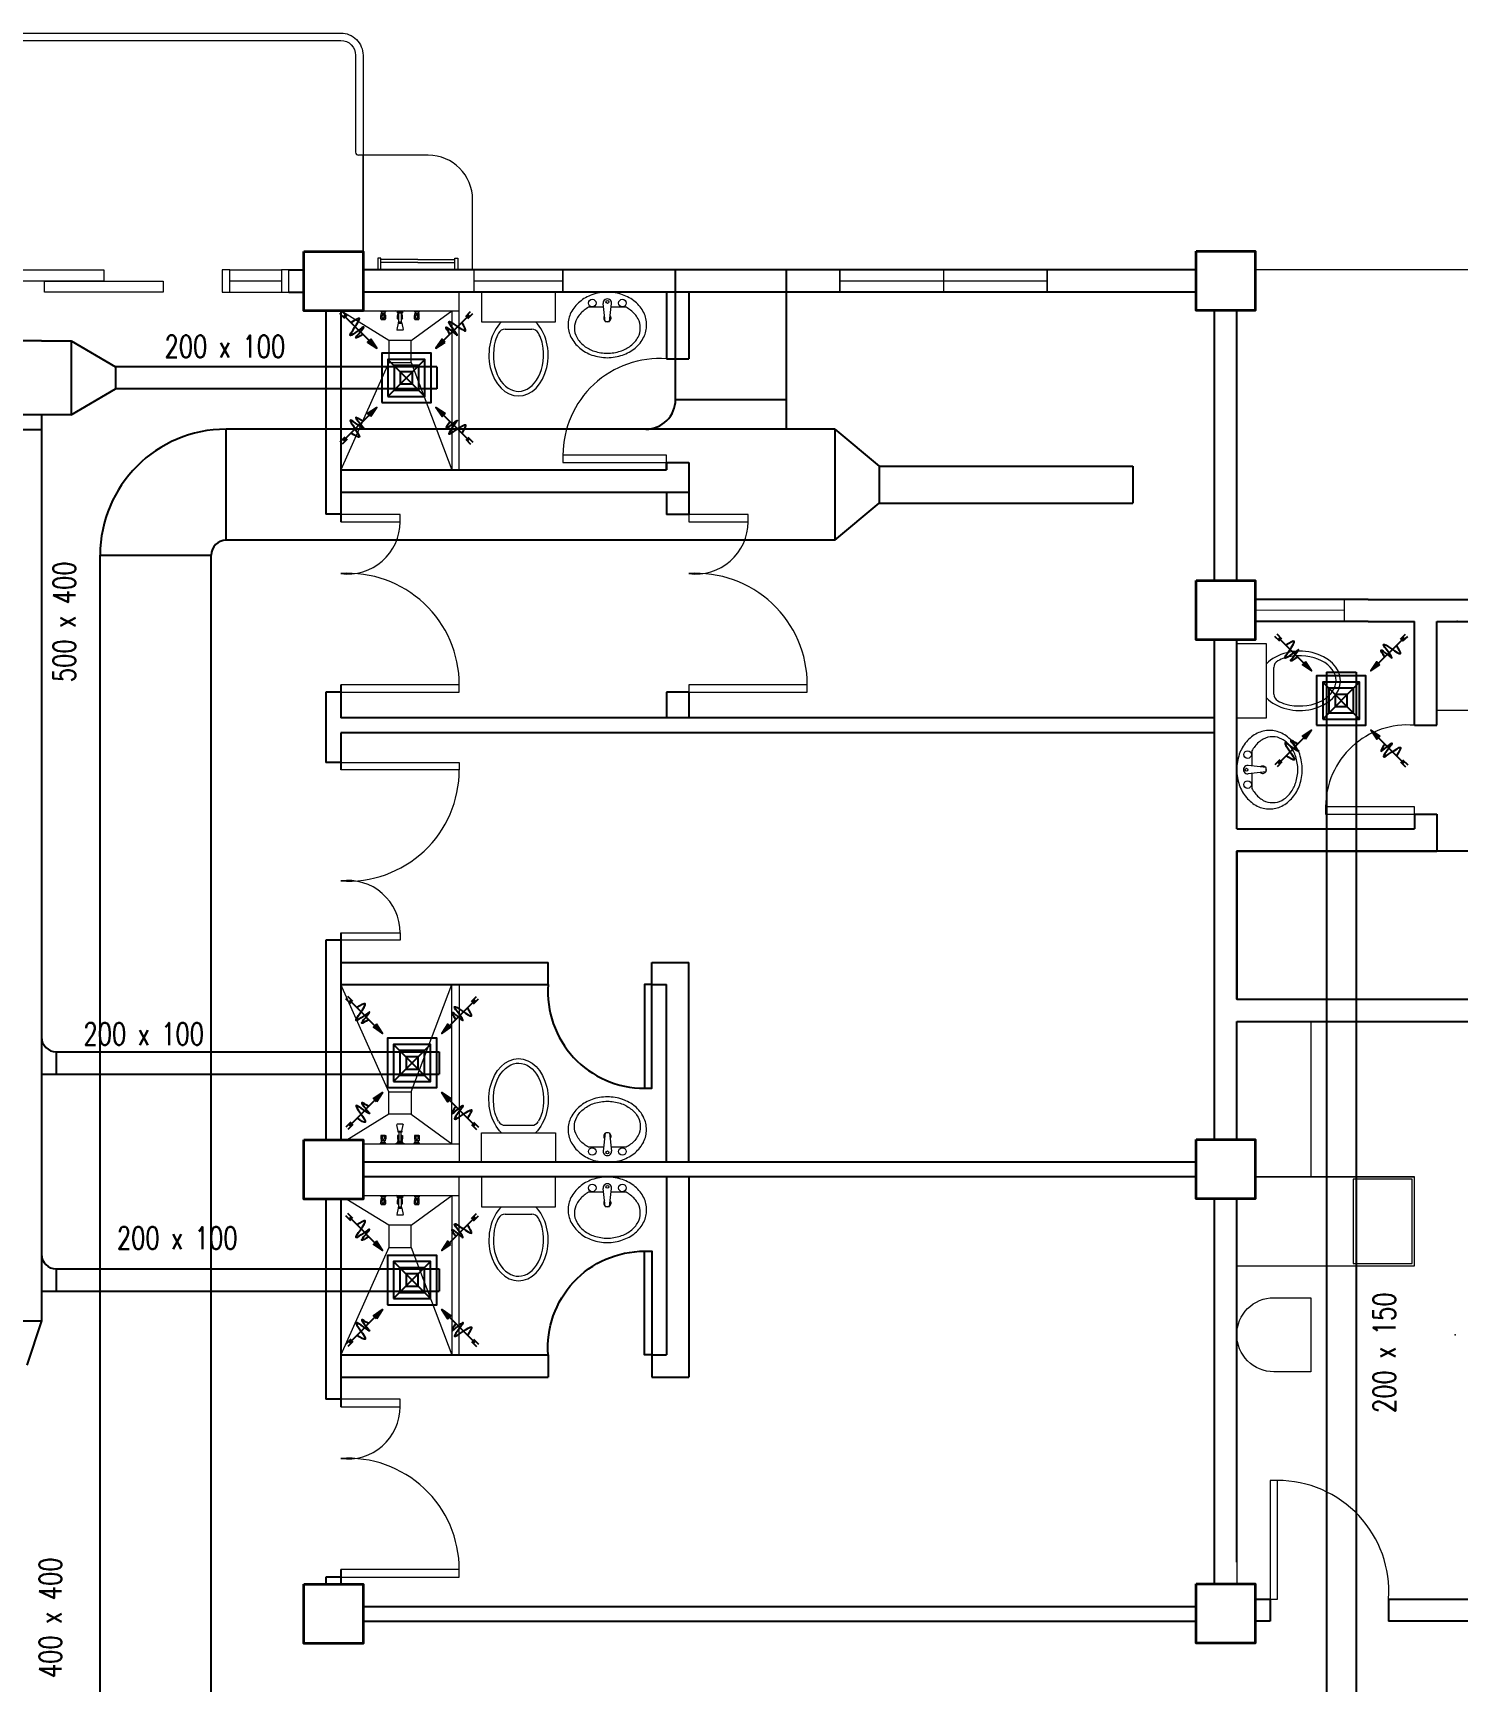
# Model space of a CAD drawing. Header units: millimetres. Extents: x 3 to 434, y 1 to 233.
# Drawn here: x 21.49 to 31.11, y 138.75 to 149.89 of the extents above; entities that cross this region are included whole.
import ezdxf

# ---------------------------------------------------------------- set-up
doc = ezdxf.new("R2010")
doc.units = ezdxf.units.MM
doc.header["$MEASUREMENT"] = 0
for name, color, linetype in [('ahu line', 150, 'Continuous'), ('AIR', 7, 'Continuous'), ('AIR-00', 8, 'Continuous'), ('AIR-03', 30, 'Continuous'), ('ducting label', 7, 'Continuous'), ('exhaust', 1, 'Continuous')]:
    doc.layers.add(name, color=color, linetype=linetype)
doc.styles.add('Arch-Dim', font='simplex.shx', dxfattribs={"width": 0.75})

# ---------------------------------------------------------------- blocks, each defined once
blk = doc.blocks.new('dr 700')
at = {"ltscale": 0.03}
blk.add_lwpolyline([(0, 0), (0.05, 0), (0.05, 0.7), (0, 0.7)], close=True, dxfattribs=at)
blk.add_arc((0.05, 0.048), 0.652, 355.7578, 90, dxfattribs=at)
blk = doc.blocks.new('GRILL-C-IN')
at = {"layer": 'AIR-00', "ltscale": 3}
for p, q in [((-0.601, 0.623), (-0.651, 0.674)), ((0.601, 0.623), (0.651, 0.674)), ((-0.623, 0.601), (-0.674, 0.651)), ((-0.637, 0.637), (-0.3, 0.3)), ((0.637, 0.637), (0.3, 0.3)), ((0.623, 0.601), (0.674, 0.651)), ((-0.637, -0.637), (-0.3, -0.3)), ((0.637, -0.637), (0.3, -0.3)), ((-0.623, -0.601), (-0.674, -0.651)), ((-0.601, -0.623), (-0.651, -0.674)), ((0.601, -0.623), (0.651, -0.674)), ((0.623, -0.601), (0.674, -0.651))]:
    blk.add_line(p, q, dxfattribs=at)
at = {"layer": 'AIR-00', "color": 50}
for p, q in [((-0.188, 0.187), (0.187, -0.188)), ((0.187, 0.187), (-0.188, -0.188))]:
    blk.add_line(p, q, dxfattribs=at)
at = {"layer": 'AIR-00', "ltscale": 3}
for points in [[(-0.362, 0.393), (-0.393, 0.362), (-0.3, 0.3)], [(0.393, 0.362), (0.362, 0.393), (0.3, 0.3)], [(-0.362, -0.393), (-0.393, -0.362), (-0.3, -0.3)], [(0.393, -0.362), (0.362, -0.393), (0.3, -0.3)]]:
    blk.add_lwpolyline(points, close=True, dxfattribs=at)
at = {"layer": 'AIR-00', "color": 50}
for points in [[(-0.188, -0.188), (0.187, -0.188), (0.187, 0.187), (-0.188, 0.187)], [(-0.125, -0.125), (0.125, -0.125), (0.125, 0.125), (-0.125, 0.125)], [(-0.062, -0.062), (0.062, -0.062), (0.062, 0.062), (-0.062, 0.062)]]:
    blk.add_lwpolyline(points, close=True, dxfattribs=at)
at = {"layer": 'AIR-00', "ltscale": 3}
for points in [[(-0.441, 0.441), (-0.512, 0.404), (-0.432, 0.514), (-0.568, 0.43), (-0.477, 0.6), (-0.561, 0.561)], [(0.441, 0.441), (0.404, 0.512), (0.514, 0.432), (0.43, 0.568), (0.6, 0.477), (0.561, 0.561)], [(-0.441, -0.441), (-0.512, -0.404), (-0.432, -0.514), (-0.568, -0.43), (-0.477, -0.6), (-0.561, -0.561)], [(0.441, -0.441), (0.404, -0.512), (0.514, -0.432), (0.43, -0.568), (0.6, -0.477), (0.561, -0.561)]]:
    blk.add_spline(points, degree=3, dxfattribs=at)
for points in [[(-0.3, 0.3), (-0.362, 0.393), (-0.393, 0.362)], [(0.3, 0.3), (0.393, 0.362), (0.362, 0.393)], [(-0.3, -0.3), (-0.362, -0.393), (-0.393, -0.362)], [(0.3, -0.3), (0.393, -0.362), (0.362, -0.393)]]:
    blk.add_solid(points, dxfattribs=at)
at = {"layer": 'AIR-03', "color": 6}
blk.add_lwpolyline([(-0.25, -0.25), (0.25, -0.25), (0.25, 0.25), (-0.25, 0.25)], close=True, dxfattribs=at)

msp = doc.modelspace()

# ---------------------------------------------------------------- linework, layer by layer
at = {"color": 8, "lineweight": 9}
for p, q in [((24.16, 149.062), (23.69, 149.062)), ((24.46, 148.287), (24.46, 148.762)), ((23.72, 148.287), (24.52, 148.287)), ((23.84, 148.367), (23.82, 148.367)), ((23.82, 148.367), (23.82, 148.287)), ((23.84, 148.287), (23.84, 148.367)), ((24.09, 148.357), (23.84, 148.357)), ((24.09, 148.337), (23.84, 148.337)), ((24.09, 148.357), (24.34, 148.357)), ((24.09, 148.337), (24.34, 148.337)), ((24.34, 148.287), (24.34, 148.367)), ((24.34, 148.367), (24.36, 148.367)), ((24.36, 148.367), (24.36, 148.287)), ((24.47, 148.137), (24.47, 148.287)), ((25.07, 148.287), (24.47, 148.287)), ((25.07, 148.137), (25.07, 148.287)), ((26.939, 148.287), (26.939, 148.137)), ((27.639, 148.287), (27.639, 148.137)), ((28.339, 148.137), (28.339, 148.287)), ((45.07, 148.288), (29.745, 148.288)), ((25.07, 148.212), (24.47, 148.212)), ((28.339, 148.212), (26.939, 148.212)), ((23.814, 148.137), (24.414, 148.137)), ((24.414, 148.137), (25.014, 148.137)), ((24.52, 148.137), (24.52, 147.937)), ((25.02, 148.137), (24.52, 148.137)), ((25.02, 147.937), (25.02, 148.137)), ((23.72, 148.012), (24.37, 148.012)), ((23.839, 148.012), (23.873, 148.012)), ((23.839, 148.011), (23.839, 148.012)), ((23.839, 148.011), (23.873, 148.011)), ((23.839, 148.011), (23.843, 148.005)), ((23.84, 147.979), (23.842, 147.983)), ((23.84, 147.957), (23.84, 147.979)), ((23.84, 147.957), (23.873, 147.957)), ((23.843, 147.955), (23.84, 147.957)), ((23.842, 147.991), (23.843, 147.993)), ((23.842, 147.991), (23.87, 147.991)), ((23.842, 147.985), (23.842, 147.991)), ((23.843, 148.005), (23.87, 148.005)), ((23.843, 147.993), (23.87, 147.993)), ((23.843, 147.979), (23.85, 147.979)), ((23.843, 147.966), (23.843, 147.978)), ((23.843, 147.955), (23.869, 147.955)), ((23.843, 147.953), (23.843, 147.955)), ((23.843, 147.953), (23.869, 147.953)), ((23.845, 148.005), (23.845, 147.993)), ((23.85, 147.966), (23.85, 147.978)), ((23.869, 147.979), (23.862, 147.979)), ((23.862, 147.966), (23.862, 147.978)), ((23.868, 148.005), (23.868, 147.993)), ((23.869, 147.966), (23.869, 147.978)), ((23.869, 147.955), (23.873, 147.957)), ((23.869, 147.953), (23.869, 147.955)), ((23.873, 148.011), (23.87, 148.005)), ((23.87, 147.991), (23.87, 147.993)), ((23.87, 147.985), (23.87, 147.991)), ((23.873, 147.979), (23.871, 147.983)), ((23.873, 148.011), (23.873, 148.012)), ((23.873, 147.957), (23.873, 147.979)), ((23.952, 148.006), (23.941, 148.012)), ((23.941, 148.012), (23.999, 148.012)), ((23.987, 148.006), (23.952, 148.006)), ((23.952, 147.997), (23.952, 148.006)), ((23.952, 148.006), (23.987, 148.006)), ((23.987, 147.997), (23.952, 147.997)), ((23.953, 147.979), (23.955, 147.983)), ((23.953, 147.957), (23.953, 147.979)), ((23.953, 147.957), (23.962, 147.957)), ((23.957, 147.955), (23.953, 147.957)), ((23.956, 147.991), (23.957, 147.993)), ((23.956, 147.991), (23.962, 147.991)), ((23.956, 147.985), (23.956, 147.991)), ((23.957, 147.993), (23.962, 147.993)), ((23.957, 147.979), (23.962, 147.979)), ((23.957, 147.966), (23.957, 147.978)), ((23.957, 147.955), (23.962, 147.955)), ((23.957, 147.953), (23.957, 147.955)), ((23.957, 147.953), (23.962, 147.953)), ((23.959, 147.997), (23.959, 147.993)), ((23.962, 147.934), (23.962, 147.997)), ((23.962, 147.997), (23.977, 147.997)), ((23.977, 147.997), (23.977, 147.934)), ((23.977, 147.993), (23.983, 147.993)), ((23.977, 147.991), (23.984, 147.991)), ((23.983, 147.979), (23.977, 147.979)), ((23.977, 147.957), (23.987, 147.957)), ((23.977, 147.955), (23.983, 147.955)), ((23.977, 147.953), (23.983, 147.953)), ((23.981, 147.997), (23.981, 147.993)), ((23.984, 147.991), (23.983, 147.993)), ((23.983, 147.966), (23.983, 147.978)), ((23.983, 147.955), (23.987, 147.957)), ((23.983, 147.953), (23.983, 147.955)), ((23.984, 147.985), (23.984, 147.991)), ((23.987, 147.979), (23.984, 147.983)), ((23.999, 148.012), (23.987, 148.006)), ((23.987, 148.006), (23.987, 147.997)), ((23.987, 147.957), (23.987, 147.979)), ((24.066, 148.011), (24.066, 148.012)), ((24.066, 148.012), (24.101, 148.012)), ((24.066, 148.011), (24.07, 148.005)), ((24.066, 148.011), (24.101, 148.011)), ((24.067, 147.979), (24.069, 147.983)), ((24.067, 147.957), (24.067, 147.979)), ((24.07, 147.955), (24.067, 147.957)), ((24.067, 147.957), (24.1, 147.957)), ((24.07, 148.005), (24.097, 148.005)), ((24.07, 147.993), (24.097, 147.993)), ((24.07, 147.991), (24.07, 147.993)), ((24.07, 147.985), (24.07, 147.991)), ((24.07, 147.991), (24.098, 147.991)), ((24.07, 147.979), (24.078, 147.979)), ((24.07, 147.966), (24.07, 147.978)), ((24.07, 147.953), (24.07, 147.955)), ((24.07, 147.955), (24.097, 147.955)), ((24.07, 147.953), (24.097, 147.953)), ((24.072, 148.005), (24.072, 147.993)), ((24.077, 147.966), (24.077, 147.978)), ((24.097, 147.979), (24.089, 147.979)), ((24.09, 147.966), (24.09, 147.978)), ((24.095, 148.005), (24.095, 147.993)), ((24.101, 148.011), (24.097, 148.005)), ((24.098, 147.991), (24.097, 147.993)), ((24.097, 147.966), (24.097, 147.978)), ((24.097, 147.955), (24.1, 147.957)), ((24.097, 147.953), (24.097, 147.955)), ((24.098, 147.985), (24.098, 147.991)), ((24.1, 147.979), (24.098, 147.983)), ((24.1, 147.957), (24.1, 147.979)), ((24.101, 148.011), (24.101, 148.012)), ((25.346, 148.035), (25.243, 148.035)), ((25.355, 147.939), (25.342, 148.061)), ((25.384, 147.939), (25.398, 148.061)), ((23.958, 147.927), (23.949, 147.885)), ((23.989, 147.88), (23.951, 147.88)), ((23.958, 147.934), (23.958, 147.927)), ((23.982, 147.934), (23.958, 147.934)), ((23.958, 147.927), (23.982, 147.927)), ((23.958, 147.927), (23.982, 147.927)), ((23.982, 147.927), (23.982, 147.934)), ((23.982, 147.927), (23.991, 147.885)), ((24.52, 147.937), (25.02, 147.937)), ((24.679, 147.887), (24.86, 147.887)), ((29.745, 146.063), (29.745, 146.063)), ((29.745, 146.063), (30.345, 146.063)), ((30.345, 146.063), (30.345, 145.913)), ((30.345, 145.988), (29.745, 145.99)), ((29.47, 145.263), (29.47, 145.79)), ((29.82, 145.763), (29.62, 145.763)), ((29.62, 145.763), (29.62, 145.263)), ((29.82, 145.263), (29.82, 145.763)), ((29.87, 145.423), (29.87, 145.604)), ((32.47, 145.313), (30.97, 145.313)), ((29.62, 145.263), (29.82, 145.263)), ((29.818, 144.928), (29.696, 144.941)), ((29.818, 144.899), (29.696, 144.885)), ((23.958, 142.473), (23.949, 142.515)), ((23.989, 142.519), (23.951, 142.519)), ((23.982, 142.473), (23.991, 142.515)), ((24.679, 142.512), (24.86, 142.512)), ((23.72, 142.387), (24.37, 142.387)), ((23.839, 142.388), (23.843, 142.395)), ((23.839, 142.388), (23.873, 142.388)), ((23.839, 142.388), (23.839, 142.387)), ((23.839, 142.387), (23.873, 142.387)), ((23.843, 142.444), (23.84, 142.443)), ((23.84, 142.443), (23.873, 142.443)), ((23.84, 142.443), (23.84, 142.421)), ((23.84, 142.421), (23.842, 142.416)), ((23.842, 142.415), (23.842, 142.409)), ((23.842, 142.409), (23.843, 142.407)), ((23.842, 142.409), (23.87, 142.409)), ((23.843, 142.446), (23.869, 142.446)), ((23.843, 142.446), (23.843, 142.444)), ((23.843, 142.444), (23.869, 142.444)), ((23.843, 142.434), (23.843, 142.422)), ((23.843, 142.421), (23.85, 142.421)), ((23.843, 142.407), (23.87, 142.407)), ((23.843, 142.395), (23.87, 142.395)), ((23.845, 142.395), (23.845, 142.407)), ((23.85, 142.434), (23.85, 142.422)), ((23.862, 142.434), (23.862, 142.422)), ((23.869, 142.421), (23.862, 142.421)), ((23.868, 142.395), (23.868, 142.407)), ((23.869, 142.446), (23.869, 142.444)), ((23.869, 142.444), (23.873, 142.443)), ((23.869, 142.434), (23.869, 142.422)), ((23.87, 142.415), (23.87, 142.409)), ((23.87, 142.409), (23.87, 142.407)), ((23.873, 142.388), (23.87, 142.395)), ((23.873, 142.421), (23.871, 142.416)), ((23.873, 142.443), (23.873, 142.421)), ((23.873, 142.388), (23.873, 142.387)), ((23.952, 142.393), (23.941, 142.387)), ((23.941, 142.387), (23.999, 142.387)), ((23.987, 142.403), (23.952, 142.403)), ((23.952, 142.403), (23.952, 142.393)), ((23.987, 142.393), (23.952, 142.393)), ((23.952, 142.393), (23.987, 142.393)), ((23.957, 142.444), (23.953, 142.443)), ((23.953, 142.443), (23.962, 142.443)), ((23.953, 142.443), (23.953, 142.421)), ((23.953, 142.421), (23.955, 142.416)), ((23.956, 142.415), (23.956, 142.409)), ((23.956, 142.409), (23.962, 142.409)), ((23.956, 142.409), (23.957, 142.407)), ((23.957, 142.446), (23.962, 142.446)), ((23.957, 142.446), (23.957, 142.444)), ((23.957, 142.444), (23.962, 142.444)), ((23.957, 142.434), (23.957, 142.422)), ((23.957, 142.421), (23.962, 142.421)), ((23.957, 142.407), (23.962, 142.407)), ((23.958, 142.465), (23.958, 142.473)), ((23.958, 142.473), (23.982, 142.473)), ((23.958, 142.473), (23.982, 142.473)), ((23.982, 142.465), (23.958, 142.465)), ((23.959, 142.403), (23.959, 142.407)), ((23.962, 142.465), (23.962, 142.403)), ((23.962, 142.403), (23.977, 142.403)), ((23.977, 142.403), (23.977, 142.465)), ((23.977, 142.446), (23.983, 142.446)), ((23.977, 142.444), (23.983, 142.444)), ((23.977, 142.443), (23.987, 142.443)), ((23.983, 142.421), (23.977, 142.421)), ((23.977, 142.409), (23.984, 142.409)), ((23.977, 142.407), (23.983, 142.407)), ((23.981, 142.403), (23.981, 142.407)), ((23.982, 142.473), (23.982, 142.465)), ((23.983, 142.446), (23.983, 142.444)), ((23.983, 142.444), (23.987, 142.443)), ((23.983, 142.434), (23.983, 142.422)), ((23.984, 142.409), (23.983, 142.407)), ((23.987, 142.421), (23.984, 142.416)), ((23.984, 142.415), (23.984, 142.409)), ((23.987, 142.443), (23.987, 142.421)), ((23.987, 142.393), (23.987, 142.403)), ((23.999, 142.387), (23.987, 142.393)), ((24.066, 142.388), (24.07, 142.395)), ((24.066, 142.388), (24.066, 142.387)), ((24.066, 142.388), (24.101, 142.388)), ((24.066, 142.387), (24.101, 142.387)), ((24.07, 142.444), (24.067, 142.443)), ((24.067, 142.443), (24.067, 142.421)), ((24.067, 142.443), (24.1, 142.443)), ((24.067, 142.421), (24.069, 142.416)), ((24.07, 142.446), (24.07, 142.444)), ((24.07, 142.446), (24.097, 142.446)), ((24.07, 142.444), (24.097, 142.444)), ((24.07, 142.434), (24.07, 142.422)), ((24.07, 142.421), (24.078, 142.421)), ((24.07, 142.415), (24.07, 142.409)), ((24.07, 142.409), (24.098, 142.409)), ((24.07, 142.409), (24.07, 142.407)), ((24.07, 142.407), (24.097, 142.407)), ((24.07, 142.395), (24.097, 142.395)), ((24.072, 142.395), (24.072, 142.407)), ((24.077, 142.434), (24.077, 142.422)), ((24.097, 142.421), (24.089, 142.421)), ((24.09, 142.434), (24.09, 142.422)), ((24.095, 142.395), (24.095, 142.407)), ((24.097, 142.446), (24.097, 142.444)), ((24.097, 142.444), (24.1, 142.443)), ((24.097, 142.434), (24.097, 142.422)), ((24.098, 142.409), (24.097, 142.407)), ((24.101, 142.388), (24.097, 142.395)), ((24.1, 142.421), (24.098, 142.416)), ((24.098, 142.415), (24.098, 142.409)), ((24.1, 142.443), (24.1, 142.421)), ((24.101, 142.388), (24.101, 142.387)), ((24.52, 142.262), (24.52, 142.462)), ((24.52, 142.462), (25.02, 142.462)), ((25.02, 142.462), (25.02, 142.262)), ((25.355, 142.46), (25.342, 142.338)), ((25.384, 142.46), (25.398, 142.338)), ((25.02, 142.262), (24.52, 142.262)), ((24.52, 142.162), (24.52, 141.962)), ((25.02, 142.162), (24.52, 142.162)), ((25.02, 141.962), (25.02, 142.162)), ((29.745, 142.163), (30.82, 142.163)), ((25.346, 142.06), (25.243, 142.06)), ((25.355, 141.964), (25.342, 142.086)), ((25.384, 141.964), (25.398, 142.086)), ((23.72, 142.037), (24.37, 142.037)), ((23.839, 142.037), (23.873, 142.037)), ((23.839, 142.036), (23.839, 142.037)), ((23.839, 142.036), (23.873, 142.036)), ((23.839, 142.036), (23.843, 142.03)), ((23.84, 142.004), (23.842, 142.008)), ((23.84, 141.982), (23.84, 142.004)), ((23.84, 141.982), (23.873, 141.982)), ((23.843, 141.98), (23.84, 141.982)), ((23.842, 142.016), (23.843, 142.018)), ((23.842, 142.016), (23.87, 142.016)), ((23.842, 142.01), (23.842, 142.016)), ((23.843, 142.03), (23.87, 142.03)), ((23.843, 142.018), (23.87, 142.018)), ((23.843, 142.004), (23.85, 142.004)), ((23.843, 141.991), (23.843, 142.003)), ((23.843, 141.98), (23.869, 141.98)), ((23.843, 141.978), (23.843, 141.98)), ((23.843, 141.978), (23.869, 141.978)), ((23.845, 142.03), (23.845, 142.018)), ((23.85, 141.991), (23.85, 142.003)), ((23.869, 142.004), (23.862, 142.004)), ((23.862, 141.991), (23.862, 142.003)), ((23.868, 142.03), (23.868, 142.018)), ((23.869, 141.991), (23.869, 142.003)), ((23.869, 141.98), (23.873, 141.982)), ((23.869, 141.978), (23.869, 141.98)), ((23.873, 142.036), (23.87, 142.03)), ((23.87, 142.016), (23.87, 142.018)), ((23.87, 142.01), (23.87, 142.016)), ((23.873, 142.004), (23.871, 142.008)), ((23.873, 142.036), (23.873, 142.037)), ((23.873, 141.982), (23.873, 142.004)), ((23.952, 142.031), (23.941, 142.037)), ((23.941, 142.037), (23.999, 142.037)), ((23.958, 141.952), (23.949, 141.91)), ((23.987, 142.031), (23.952, 142.031)), ((23.952, 142.022), (23.952, 142.031)), ((23.952, 142.031), (23.987, 142.031)), ((23.987, 142.022), (23.952, 142.022)), ((23.953, 142.004), (23.955, 142.008)), ((23.953, 141.982), (23.953, 142.004)), ((23.953, 141.982), (23.962, 141.982)), ((23.957, 141.98), (23.953, 141.982)), ((23.956, 142.016), (23.957, 142.018)), ((23.956, 142.016), (23.962, 142.016)), ((23.956, 142.01), (23.956, 142.016)), ((23.957, 142.018), (23.962, 142.018)), ((23.957, 142.004), (23.962, 142.004)), ((23.957, 141.991), (23.957, 142.003)), ((23.957, 141.98), (23.962, 141.98)), ((23.957, 141.978), (23.957, 141.98)), ((23.957, 141.978), (23.962, 141.978)), ((23.958, 141.959), (23.958, 141.952)), ((23.982, 141.959), (23.958, 141.959)), ((23.958, 141.952), (23.982, 141.952)), ((23.958, 141.952), (23.982, 141.952)), ((23.959, 142.022), (23.959, 142.018)), ((23.962, 141.959), (23.962, 142.022)), ((23.962, 142.022), (23.977, 142.022)), ((23.977, 142.022), (23.977, 141.959)), ((23.977, 142.018), (23.983, 142.018)), ((23.977, 142.016), (23.984, 142.016)), ((23.983, 142.004), (23.977, 142.004)), ((23.977, 141.982), (23.987, 141.982)), ((23.977, 141.98), (23.983, 141.98)), ((23.977, 141.978), (23.983, 141.978)), ((23.981, 142.022), (23.981, 142.018)), ((23.982, 141.952), (23.982, 141.959)), ((23.982, 141.952), (23.991, 141.91)), ((23.984, 142.016), (23.983, 142.018)), ((23.983, 141.991), (23.983, 142.003)), ((23.983, 141.98), (23.987, 141.982)), ((23.983, 141.978), (23.983, 141.98)), ((23.984, 142.01), (23.984, 142.016)), ((23.987, 142.004), (23.984, 142.008)), ((23.999, 142.037), (23.987, 142.031)), ((23.987, 142.031), (23.987, 142.022)), ((23.987, 141.982), (23.987, 142.004)), ((24.066, 142.036), (24.066, 142.037)), ((24.066, 142.037), (24.101, 142.037)), ((24.066, 142.036), (24.07, 142.03)), ((24.066, 142.036), (24.101, 142.036)), ((24.067, 142.004), (24.069, 142.008)), ((24.067, 141.982), (24.067, 142.004)), ((24.07, 141.98), (24.067, 141.982)), ((24.067, 141.982), (24.1, 141.982)), ((24.07, 142.03), (24.097, 142.03)), ((24.07, 142.018), (24.097, 142.018)), ((24.07, 142.016), (24.07, 142.018)), ((24.07, 142.01), (24.07, 142.016)), ((24.07, 142.016), (24.098, 142.016)), ((24.07, 142.004), (24.078, 142.004)), ((24.07, 141.991), (24.07, 142.003)), ((24.07, 141.978), (24.07, 141.98)), ((24.07, 141.98), (24.097, 141.98)), ((24.07, 141.978), (24.097, 141.978)), ((24.072, 142.03), (24.072, 142.018)), ((24.077, 141.991), (24.077, 142.003)), ((24.097, 142.004), (24.089, 142.004)), ((24.09, 141.991), (24.09, 142.003)), ((24.095, 142.03), (24.095, 142.018)), ((24.101, 142.036), (24.097, 142.03)), ((24.098, 142.016), (24.097, 142.018)), ((24.097, 141.991), (24.097, 142.003)), ((24.097, 141.98), (24.1, 141.982)), ((24.097, 141.978), (24.097, 141.98)), ((24.098, 142.01), (24.098, 142.016)), ((24.1, 142.004), (24.098, 142.008)), ((24.1, 141.982), (24.1, 142.004)), ((24.101, 142.036), (24.101, 142.037)), ((24.52, 141.962), (25.02, 141.962)), ((23.989, 141.905), (23.951, 141.905)), ((24.679, 141.912), (24.86, 141.912)), ((29.47, 139.563), (29.47, 139.415)), ((29.62, 139.563), (29.62, 139.415)), ((29.745, 139.313), (29.745, 139.313)), ((29.745, 139.163), (29.745, 139.163))]:
    msp.add_line(p, q, dxfattribs=at)
at = {"color": 8, "lineweight": 13}
for p, q in [((22.82, 148.287), (23.17, 148.287)), ((23.17, 148.212), (22.82, 148.212)), ((22.82, 148.137), (23.17, 148.137))]:
    msp.add_line(p, q, dxfattribs=at)
at = {"color": 8, "lineweight": 25}
for p, q in [((23.22, 148.287), (23.32, 148.287)), ((29.345, 148.288), (23.72, 148.287)), ((23.22, 148.137), (23.32, 148.137)), ((29.345, 148.138), (23.72, 148.138)), ((23.47, 148.012), (23.47, 146.638)), ((23.57, 148.012), (23.57, 146.587)), ((29.47, 146.19), (29.47, 148.014)), ((29.62, 146.19), (29.62, 148.014)), ((23.57, 146.638), (23.47, 146.638)), ((30.507, 146.063), (29.745, 146.063)), ((30.507, 146.063), (31.707, 146.063)), ((30.507, 145.913), (29.745, 145.913)), ((30.507, 145.913), (30.82, 145.913)), ((30.97, 145.913), (31.707, 145.913)), ((29.47, 142.415), (29.47, 145.79)), ((29.62, 144.513), (29.62, 145.79)), ((23.47, 145.437), (23.47, 145.213)), ((23.57, 145.437), (23.47, 145.437)), ((23.57, 145.487), (23.57, 145.263)), ((23.47, 145.213), (23.47, 144.962)), ((29.47, 145.263), (23.57, 145.263)), ((29.47, 145.163), (23.57, 145.163)), ((23.57, 145.163), (23.57, 144.912)), ((29.47, 142.415), (29.47, 145.163)), ((23.57, 144.962), (23.47, 144.962)), ((29.62, 143.363), (29.62, 144.363)), ((23.47, 143.762), (23.47, 142.413)), ((23.57, 143.762), (23.47, 143.762)), ((23.57, 143.812), (23.57, 142.413)), ((29.62, 143.363), (32.47, 143.363)), ((29.62, 142.415), (29.62, 143.213)), ((29.62, 143.213), (32.47, 143.213)), ((29.345, 142.263), (23.72, 142.263)), ((29.345, 142.163), (23.72, 142.163)), ((23.47, 142.013), (23.47, 140.662)), ((23.57, 142.013), (23.57, 140.612)), ((29.47, 139.415), (29.47, 142.015)), ((29.47, 139.563), (29.47, 142.015)), ((29.62, 139.563), (29.62, 142.015)), ((23.57, 140.662), (23.47, 140.662)), ((23.57, 139.512), (23.57, 139.413)), ((23.47, 139.462), (23.47, 139.413)), ((23.57, 139.462), (23.47, 139.462)), ((23.72, 139.263), (29.345, 139.263)), ((29.745, 139.313), (29.845, 139.313)), ((29.845, 139.313), (29.845, 139.163)), ((30.645, 139.313), (32.47, 139.313)), ((30.645, 139.313), (30.645, 139.163)), ((23.72, 139.163), (29.345, 139.163)), ((29.845, 139.163), (29.745, 139.163)), ((34.345, 139.163), (30.645, 139.163))]:
    msp.add_line(p, q, dxfattribs=at)
at = {"color": 8, "lineweight": 25, "ltscale": 0.3}
for p, q in [((25.77, 148.137), (25.77, 147.687)), ((25.92, 148.137), (25.92, 147.687)), ((25.77, 146.987), (25.77, 146.937)), ((25.92, 146.987), (25.92, 146.787)), ((23.57, 146.937), (25.77, 146.937)), ((23.57, 146.787), (25.92, 146.787)), ((23.57, 143.612), (24.97, 143.612)), ((24.97, 143.462), (24.97, 143.612)), ((25.67, 143.612), (25.92, 143.612)), ((25.67, 143.462), (25.67, 143.612)), ((25.92, 142.262), (25.92, 143.612)), ((23.57, 143.462), (24.97, 143.462)), ((25.67, 143.462), (25.77, 143.462)), ((25.77, 142.262), (25.77, 143.462)), ((25.77, 142.162), (25.77, 140.962)), ((25.92, 142.162), (25.92, 140.812)), ((23.57, 140.962), (24.97, 140.962)), ((24.97, 140.962), (24.97, 140.812)), ((25.67, 140.962), (25.77, 140.962)), ((25.67, 140.962), (25.67, 140.812)), ((23.57, 140.812), (24.97, 140.812)), ((25.67, 140.812), (25.92, 140.812))]:
    msp.add_line(p, q, dxfattribs=at)
at = {"color": 8, "lineweight": 9, "ltscale": 0.3}
for p, q in [((23.895, 147.812), (23.57, 148.012)), ((24.045, 147.812), (24.32, 148.012)), ((23.895, 147.662), (23.57, 146.937)), ((24.045, 147.662), (24.32, 146.937)), ((23.895, 142.737), (23.57, 143.462)), ((24.045, 142.737), (24.32, 143.462)), ((23.895, 142.587), (23.611, 142.412)), ((24.045, 142.587), (24.32, 142.387)), ((23.895, 141.837), (23.611, 142.012)), ((24.045, 141.837), (24.32, 142.037)), ((23.895, 141.687), (23.57, 140.962)), ((24.045, 141.687), (24.32, 140.962))]:
    msp.add_line(p, q, dxfattribs=at)
at = {"color": 8, "linetype": 'Continuous', "lineweight": 25}
for p, q in [((25.77, 147.687), (25.92, 147.687)), ((25.77, 146.937), (25.77, 146.987)), ((25.77, 146.987), (25.92, 146.987)), ((25.77, 146.787), (25.77, 146.637)), ((25.92, 146.787), (25.92, 146.637)), ((25.92, 146.637), (25.77, 146.637)), ((25.77, 145.437), (25.77, 145.262)), ((25.92, 145.437), (25.77, 145.437)), ((25.92, 145.437), (25.92, 145.262))]:
    msp.add_line(p, q, dxfattribs=at)
at = {"color": 8, "lineweight": 25, "ltscale": 0.4}
for p, q in [((30.82, 145.213), (30.82, 145.913)), ((30.97, 145.213), (30.97, 145.913)), ((30.82, 145.213), (30.97, 145.213)), ((30.82, 144.613), (30.97, 144.613)), ((30.82, 144.613), (30.82, 144.513)), ((30.97, 144.613), (30.97, 144.363)), ((29.62, 144.513), (30.82, 144.513)), ((29.62, 144.513), (30.82, 144.513)), ((29.62, 144.363), (30.97, 144.363))]:
    msp.add_line(p, q, dxfattribs=at)
at = {"color": 8, "lineweight": 9, "transparency": 33554687}
for points in [[(20.62, 148.287), (20.62, 149.737, -0.414214), (20.77, 149.887), (23.57, 149.887, -0.414214), (23.72, 149.737), (23.72, 148.412), (23.72, 149.062)], [(20.67, 148.287), (20.67, 149.737, -0.414214), (20.77, 149.837), (23.57, 149.837, -0.414214), (23.67, 149.737), (23.67, 149.082)]]:
    msp.add_lwpolyline(points, format="xyb", dxfattribs=at)
at = {"color": 8, "lineweight": 35}
for points in [[(23.32, 148.412), (23.72, 148.412), (23.72, 148.012), (23.32, 148.012)], [(29.345, 148.414), (29.745, 148.414), (29.745, 148.014), (29.345, 148.014)], [(29.345, 146.19), (29.745, 146.19), (29.745, 145.79), (29.345, 145.79)], [(23.32, 142.413), (23.72, 142.413), (23.72, 142.013), (23.32, 142.013)], [(29.345, 142.415), (29.745, 142.415), (29.745, 142.015), (29.345, 142.015)], [(23.32, 139.413), (23.72, 139.413), (23.72, 139.013), (23.32, 139.013)], [(29.345, 139.415), (29.745, 139.415), (29.745, 139.015), (29.345, 139.015)]]:
    msp.add_lwpolyline(points, close=True, dxfattribs=at)
at = {"color": 8, "lineweight": 13}
for points in [[(21.17, 148.287), (21.97, 148.287), (21.97, 148.212), (21.17, 148.212)], [(22.77, 148.287), (22.77, 148.137), (22.82, 148.137), (22.82, 148.287)], [(23.17, 148.287), (23.17, 148.137), (23.22, 148.137), (23.22, 148.287)], [(21.57, 148.212), (22.37, 148.212), (22.37, 148.137), (21.57, 148.137)]]:
    msp.add_lwpolyline(points, close=True, dxfattribs=at)
at = {"color": 8, "lineweight": 9}
for points in [[(24.47, 148.287), (25.07, 148.287), (25.07, 148.138), (24.47, 148.138)], [(26.939, 148.287), (28.339, 148.287), (28.339, 148.137), (26.939, 148.137)], [(29.745, 146.063), (30.345, 146.063), (30.345, 145.913), (29.745, 145.913)]]:
    msp.add_lwpolyline(points, close=True, dxfattribs=at)
at = {"color": 8, "lineweight": 9, "ltscale": 0.3}
for points in [[(24.32, 148.012), (24.32, 146.937), (24.37, 146.937), (24.37, 148.137), (24.37, 148.137)], [(24.32, 142.387), (24.32, 143.462), (24.37, 143.462), (24.37, 142.262), (24.37, 142.262)], [(24.32, 142.037), (24.32, 140.962), (24.37, 140.962), (24.37, 142.162), (24.37, 142.162)]]:
    msp.add_lwpolyline(points, dxfattribs=at)
at = {"color": 8, "lineweight": 9}
for points in [[(25.105, 147.916, 0.11576), (25.124, 147.834, 0.104047), (25.183, 147.76, 0.090875), (25.266, 147.713, 0.083344), (25.37, 147.695, 0.083344), (25.473, 147.713, 0.090875), (25.557, 147.76, 0.104047), (25.616, 147.834, 0.11576), (25.635, 147.916, 0.11576), (25.616, 147.999, 0.104047), (25.557, 148.072, 0.090875), (25.473, 148.12, 0.083344), (25.37, 148.137, 0.083344), (25.266, 148.12, 0.090875), (25.183, 148.072, 0.104047), (25.124, 147.999, 0.11576)], [(29.841, 144.648, 0.11576), (29.923, 144.667, 0.104047), (29.997, 144.726, 0.090875), (30.045, 144.81, 0.083344), (30.062, 144.913, 0.083344), (30.045, 145.017, 0.090875), (29.997, 145.101, 0.104047), (29.923, 145.159, 0.11576), (29.841, 145.178, 0.11576), (29.758, 145.159, 0.104047), (29.685, 145.101, 0.090875), (29.637, 145.017, 0.083344), (29.62, 144.913, 0.083344), (29.637, 144.81, 0.090875), (29.685, 144.726, 0.104047), (29.758, 144.667, 0.11576)], [(25.105, 141.941, 0.11576), (25.124, 141.859, 0.104047), (25.183, 141.785, 0.090875), (25.266, 141.738, 0.083344), (25.37, 141.72, 0.083344), (25.473, 141.738, 0.090875), (25.557, 141.785, 0.104047), (25.616, 141.859, 0.11576), (25.635, 141.941, 0.11576), (25.616, 142.024, 0.104047), (25.557, 142.097, 0.090875), (25.473, 142.145, 0.083344), (25.37, 142.162, 0.083344), (25.266, 142.145, 0.090875), (25.183, 142.097, 0.104047), (25.124, 142.024, 0.11576)]]:
    msp.add_lwpolyline(points, format="xyb", close=True, dxfattribs=at)
for points in [[(25.147, 147.895, 0.124838), (25.163, 147.833, 0.105788), (25.213, 147.775, 0.086697), (25.282, 147.739, 0.076776), (25.37, 147.725, 0.076776), (25.457, 147.739, 0.086697), (25.527, 147.775, 0.105788), (25.577, 147.833, 0.124838), (25.592, 147.895, 0.124838), (25.577, 147.958, 0.105788), (25.527, 148.015, 0.040067), (25.496, 148.035), (25.394, 148.035, 0.040067)], [(29.862, 144.691, 0.124838), (29.924, 144.706, 0.105788), (29.982, 144.756, 0.086697), (30.018, 144.826, 0.076776), (30.032, 144.913, 0.076776), (30.018, 145.001, 0.086697), (29.982, 145.07, 0.105788), (29.924, 145.12, 0.124838), (29.862, 145.136, 0.124838), (29.799, 145.12, 0.105788), (29.742, 145.07, 0.040067), (29.722, 145.04), (29.722, 144.938, 0.040067)], [(29.722, 144.889), (29.722, 144.787, 0.040067), (29.742, 144.756, 0.105788), (29.799, 144.706, 0.124838), (29.862, 144.691, 0.124838)], [(25.147, 142.504, -0.124838), (25.163, 142.567, -0.105788), (25.213, 142.624, -0.086697), (25.282, 142.661, -0.076776), (25.37, 142.674, -0.076776), (25.457, 142.661, -0.086697), (25.527, 142.624, -0.105788), (25.577, 142.567, -0.124838), (25.592, 142.504, -0.124838), (25.577, 142.442, -0.105788), (25.527, 142.384, -0.040067), (25.496, 142.364), (25.394, 142.364, -0.040067)], [(25.346, 142.364), (25.243, 142.364, -0.040067), (25.213, 142.384, -0.105788), (25.163, 142.442, -0.124838), (25.147, 142.504, -0.124838)], [(25.147, 141.92, 0.124838), (25.163, 141.858, 0.105788), (25.213, 141.8, 0.086697), (25.282, 141.764, 0.076776), (25.37, 141.75, 0.076776), (25.457, 141.764, 0.086697), (25.527, 141.8, 0.105788), (25.577, 141.858, 0.124838), (25.592, 141.92, 0.124838), (25.577, 141.983, 0.105788), (25.527, 142.04, 0.040067), (25.496, 142.06), (25.394, 142.06, 0.040067)]]:
    msp.add_lwpolyline(points, format="xyb", dxfattribs=at)
at = {"color": 8, "lineweight": 9, "ltscale": 0.03}
for points in [[(24.045, 147.812), (23.895, 147.812), (23.895, 147.662), (24.045, 147.662)], [(24.045, 142.587), (23.895, 142.587), (23.895, 142.737), (24.045, 142.737)], [(24.045, 141.837), (23.895, 141.837), (23.895, 141.687), (24.045, 141.687)]]:
    msp.add_lwpolyline(points, close=True, dxfattribs=at)
at = {"color": 8, "lineweight": 13, "ltscale": 0.03}
for points in [[(25.77, 146.987), (25.77, 147.037), (25.07, 147.037), (25.07, 146.987)], [(23.57, 146.637), (23.57, 146.587), (23.97, 146.587), (23.97, 146.637)], [(25.92, 146.637), (25.92, 146.587), (26.32, 146.587), (26.32, 146.637)], [(23.57, 145.487), (23.57, 145.437), (24.37, 145.437), (24.37, 145.487)], [(25.92, 145.487), (25.92, 145.437), (26.72, 145.437), (26.72, 145.487)], [(23.57, 144.912), (23.57, 144.962), (24.37, 144.962), (24.37, 144.912)], [(30.82, 144.613), (30.82, 144.663), (30.22, 144.663), (30.22, 144.613)], [(23.57, 143.762), (23.57, 143.812), (23.97, 143.812), (23.97, 143.762)], [(23.57, 140.662), (23.57, 140.612), (23.97, 140.612), (23.97, 140.662)], [(29.845, 139.313), (29.895, 139.313), (29.895, 140.113), (29.845, 140.113)], [(23.57, 139.512), (23.57, 139.462), (24.37, 139.462), (24.37, 139.512)]]:
    msp.add_lwpolyline(points, close=True, dxfattribs=at)
at = {"color": 8, "lineweight": 25, "ltscale": 0.1}
msp.add_lwpolyline([(31.62, 144.363), (29.62, 144.363), (29.62, 143.363), (31.62, 143.363)], close=True, dxfattribs=at)
at = {"color": 8, "lineweight": 9}
for points in [[(29.62, 142.415), (29.62, 143.213), (30.12, 143.213), (30.12, 142.163), (29.745, 142.163)], [(29.62, 142.015), (29.62, 141.563), (30.82, 141.563), (30.82, 142.163), (29.745, 142.163)]]:
    msp.add_lwpolyline(points, dxfattribs=at)
at = {"color": 8, "lineweight": 9, "ltscale": 0.3}
msp.add_lwpolyline([(30.805, 142.148), (30.405, 142.148), (30.405, 141.578), (30.805, 141.578)], close=True, dxfattribs=at)
at = {"color": 8, "lineweight": 9, "ltscale": 0.6}
msp.add_lwpolyline([(29.87, 141.348), (30.12, 141.348), (30.12, 140.848), (29.87, 140.848, -0.414214), (29.62, 141.098, -0.414214)], format="xyb", close=True, dxfattribs=at)
at = {"color": 8, "lineweight": 9}
for centre, radius in [((25.268, 148.064), 0.0255), ((25.37, 148.071), 0.0095), ((25.471, 148.064), 0.0255), ((29.693, 145.015), 0.0255), ((29.693, 144.812), 0.0255), ((29.686, 144.913), 0.0095), ((25.268, 142.335), 0.0255), ((25.37, 142.329), 0.0095), ((25.471, 142.335), 0.0255), ((25.268, 142.089), 0.0255), ((25.37, 142.096), 0.0095), ((25.471, 142.089), 0.0255)]:
    msp.add_circle(centre, radius, dxfattribs=at)
for centre, radius, start, end in [((23.69, 149.082), 0.02, 180, 270), ((24.16, 148.762), 0.3, 0, 90), ((25.37, 148.064), 0.028, 353.7545, 186.2455), ((25.279, 147.895), 0.131, 151.5364, 180), ((25.323, 147.871), 0.181, 127.3815, 151.5364), ((25.351, 147.834), 0.228, 118.2037, 127.3815), ((25.37, 147.962), 0.025, 138.7978, 233.6932), ((25.37, 147.962), 0.025, 306.3068, 41.2022), ((24.679, 147.837), 0.05, 90, 151.8499), ((24.86, 147.837), 0.05, 28.0084, 90), ((25.37, 148.033), 0.0948, 261.2026, 278.7974), ((25.37, 147.962), 0.025, 251.3793, 288.6207), ((29.92, 145.604), 0.05, 118.0084, 180), ((29.92, 145.423), 0.05, 180, 241.8499), ((29.693, 144.913), 0.028, 83.7545, 276.2455), ((29.795, 144.913), 0.025, 36.3068, 131.2022), ((29.795, 144.913), 0.025, 228.7978, 323.6932), ((29.724, 144.913), 0.0948, 351.2026, 8.7974), ((29.795, 144.913), 0.025, 341.3793, 18.6207), ((25.329, 142.464), 0.228, 129.8268, 153.5873), ((25.354, 142.434), 0.267, 109.0569, 129.8268), ((25.37, 142.387), 0.317, 90, 109.0569), ((25.37, 142.387), 0.317, 70.9431, 90), ((25.386, 142.434), 0.267, 50.1732, 70.9431), ((25.411, 142.464), 0.228, 26.4127, 50.1732), ((24.679, 142.562), 0.05, 208.1501, 270), ((24.86, 142.562), 0.05, 270, 331.9916), ((25.29, 142.483), 0.185, 153.5873, 180), ((25.449, 142.483), 0.185, 0, 26.4127), ((25.29, 142.483), 0.185, 180, 206.4127), ((25.329, 142.502), 0.228, 206.4127, 230.1732), ((25.37, 142.437), 0.025, 126.3068, 221.2022), ((25.37, 142.366), 0.0948, 81.2026, 98.7974), ((25.37, 142.437), 0.025, 71.3793, 108.6207), ((25.37, 142.437), 0.025, 318.7978, 53.6932), ((25.411, 142.502), 0.228, 309.8268, 333.5873), ((25.449, 142.483), 0.185, 333.5873, 0), ((25.354, 142.532), 0.267, 230.1732, 250.9431), ((25.37, 142.579), 0.317, 250.9431, 270), ((25.37, 142.335), 0.028, 173.7545, 6.2455), ((25.37, 142.579), 0.317, 270, 289.0569), ((25.386, 142.532), 0.267, 289.0569, 309.8268), ((25.351, 141.859), 0.228, 118.2037, 127.3815), ((25.37, 142.089), 0.028, 353.7545, 186.2455), ((25.279, 141.92), 0.131, 151.5364, 180), ((25.323, 141.896), 0.181, 127.3815, 151.5364), ((25.37, 141.987), 0.025, 138.7978, 233.6932), ((25.37, 142.058), 0.0948, 261.2026, 278.7974), ((25.37, 141.987), 0.025, 251.3793, 288.6207), ((25.37, 141.987), 0.025, 306.3068, 41.2022), ((24.679, 141.862), 0.05, 90, 151.8499), ((24.86, 141.862), 0.05, 28.0084, 90)]:
    msp.add_arc(centre, radius, start, end, dxfattribs=at)
at = {"color": 8, "lineweight": 13, "ltscale": 0.03}
for centre, radius, start, end in [((25.722, 147.037), 0.652, 85.7578, 180), ((23.617, 146.587), 0.353, 262.3719, 0), ((25.967, 146.587), 0.353, 262.3719, 0), ((23.618, 145.487), 0.752, 0, 93.6952), ((25.968, 145.487), 0.752, 0, 93.6952), ((30.772, 144.663), 0.552, 85.0209, 180), ((23.618, 144.912), 0.752, 266.3048, 0), ((23.617, 143.812), 0.353, 0, 97.6281), ((23.617, 140.612), 0.353, 262.3719, 0), ((23.618, 139.512), 0.752, 0, 93.6952), ((29.895, 139.362), 0.752, 356.3048, 90)]:
    msp.add_arc(centre, radius, start, end, dxfattribs=at)
at = {"color": 8, "lineweight": 9}
for centre, major_axis, ratio, start_param, end_param in [((23.831, 147.967), (-0.00896, 0.00896), 1, 3.15309, 3.864175), ((23.828, 147.972), (0.0118, 0.0118), 1, 6.018417, 6.150642), ((23.838, 147.985), (0.00268, 0.00268), 1, 5.003733, 5.497675), ((23.839, 147.978), (0.00268, 0.00268), 1, 5.497675, 6.125314), ((23.854, 147.978), (-0.00268, 0.00268), 1, 0.157647, 0.785286), ((23.861, 147.966), (-0.00738, 0.00738), 1, 0.858879, 1.643677), ((23.861, 147.973), (0.00887, 0.00887), 1, 1.36743, 1.728443), ((23.856, 147.98), (-0.00268, 0.00268), 1, -1.367654, -0.203367), ((23.856, 147.961), (-0.00268, 0.00268), 1, 1.643677, 3.068487), ((23.851, 147.973), (0.00887, 0.00887), 1, 6.125314, 6.486327), ((23.852, 147.966), (0.00738, 0.00738), 1, 4.639283, 5.424081), ((23.859, 147.978), (-0.00268, 0.00268), 1, 3.926878, 4.554518), ((23.873, 147.978), (0.00268, 0.00268), 1, 1.728443, 2.356082), ((23.882, 147.967), (0.00896, 0.00896), 1, 2.418785, 3.129871), ((23.874, 147.985), (0.00268, 0.00268), 1, 2.356082, 2.850023), ((23.885, 147.972), (-0.0118, 0.0118), 1, 0.132318, 0.264544), ((23.944, 147.967), (-0.00896, 0.00896), 1, 3.15309, 3.864175), ((23.952, 147.985), (-0.00268, 0.00268), 1, 3.432937, 3.926878), ((23.942, 147.972), (0.0118, 0.0118), 1, 6.018417, 6.150642), ((23.953, 147.978), (-0.00268, 0.00268), 1, 3.926878, 4.554518), ((23.987, 147.978), (-0.00268, 0.00268), 1, 0.157647, 0.785286), ((23.996, 147.967), (-0.00896, 0.00896), 1, 0.847989, 1.559075), ((23.988, 147.985), (-0.00268, 0.00268), 1, 0.785286, 1.279227), ((23.998, 147.972), (0.0118, 0.0118), 1, 1.703115, 1.83534), ((24.058, 147.967), (-0.00896, 0.00896), 1, 3.15309, 3.864175), ((24.055, 147.972), (-0.0118, 0.0118), 1, 4.44762, 4.579846), ((24.066, 147.985), (0.00268, 0.00268), 1, 5.003733, 5.497675), ((24.067, 147.978), (0.00268, 0.00268), 1, 5.497675, 6.125314), ((24.081, 147.978), (-0.00268, 0.00268), 1, 0.157647, 0.785286), ((24.088, 147.966), (-0.00738, 0.00738), 1, 0.858879, 1.643677), ((24.088, 147.973), (0.00887, 0.00887), 1, 1.36743, 1.728443), ((24.084, 147.98), (-0.00268, 0.00268), 1, -1.367654, -0.203367), ((24.084, 147.961), (-0.00268, 0.00268), 1, 1.643677, 3.068487), ((24.079, 147.973), (0.00887, 0.00887), 1, 6.125314, 6.486327), ((24.079, 147.966), (0.00738, 0.00738), 1, 4.639283, 5.424081), ((24.086, 147.978), (-0.00268, 0.00268), 1, 3.926878, 4.554518), ((24.112, 147.972), (-0.0118, 0.0118), 1, 0.132318, 0.264544), ((24.1, 147.978), (0.00268, 0.00268), 1, 1.728443, 2.356082), ((24.109, 147.967), (0.00896, 0.00896), 1, 2.418785, 3.129871), ((24.101, 147.985), (0.00268, 0.00268), 1, 2.356082, 2.850023), ((23.987, 147.884), (0.00268, 0.00268), 1, 4.495711, 5.865773), ((24.77, 147.712), (0, 0.275), 0.727273, 0.612555, 5.670631), ((30.045, 145.513), (-0.275, 0), 0.727273, 0.612555, 5.670631), ((23.953, 142.516), (0.00268, -0.00268), 1, 2.92514, 4.295202), ((23.831, 141.992), (-0.00896, 0.00896), 1, 3.15309, 3.864175), ((23.828, 141.997), (0.0118, 0.0118), 1, 6.018417, 6.150642), ((23.838, 142.01), (0.00268, 0.00268), 1, 5.003733, 5.497675), ((23.839, 142.003), (0.00268, 0.00268), 1, 5.497675, 6.125314), ((23.854, 142.003), (-0.00268, 0.00268), 1, 0.157647, 0.785286), ((23.861, 141.991), (-0.00738, 0.00738), 1, 0.858879, 1.643677), ((23.861, 141.998), (0.00887, 0.00887), 1, 1.36743, 1.728443), ((23.856, 142.005), (-0.00268, 0.00268), 1, -1.367654, -0.203367), ((23.856, 141.986), (-0.00268, 0.00268), 1, 1.643677, 3.068487), ((23.851, 141.998), (0.00887, 0.00887), 1, 6.125314, 6.486327), ((23.852, 141.991), (0.00738, 0.00738), 1, 4.639283, 5.424081), ((23.859, 142.003), (-0.00268, 0.00268), 1, 3.926878, 4.554518), ((23.873, 142.003), (0.00268, 0.00268), 1, 1.728443, 2.356082), ((23.882, 141.992), (0.00896, 0.00896), 1, 2.418785, 3.129871), ((23.874, 142.01), (0.00268, 0.00268), 1, 2.356082, 2.850023), ((23.885, 141.997), (-0.0118, 0.0118), 1, 0.132318, 0.264544), ((23.944, 141.992), (-0.00896, 0.00896), 1, 3.15309, 3.864175), ((23.952, 142.01), (-0.00268, 0.00268), 1, 3.432937, 3.926878), ((23.942, 141.997), (0.0118, 0.0118), 1, 6.018417, 6.150642), ((23.953, 142.003), (-0.00268, 0.00268), 1, 3.926878, 4.554518), ((23.987, 142.003), (-0.00268, 0.00268), 1, 0.157647, 0.785286), ((23.996, 141.992), (-0.00896, 0.00896), 1, 0.847989, 1.559075), ((23.988, 142.01), (-0.00268, 0.00268), 1, 0.785286, 1.279227), ((23.998, 141.997), (0.0118, 0.0118), 1, 1.703115, 1.83534), ((24.058, 141.992), (-0.00896, 0.00896), 1, 3.15309, 3.864175), ((24.055, 141.997), (-0.0118, 0.0118), 1, 4.44762, 4.579846), ((24.066, 142.01), (0.00268, 0.00268), 1, 5.003733, 5.497675), ((24.067, 142.003), (0.00268, 0.00268), 1, 5.497675, 6.125314), ((24.081, 142.003), (-0.00268, 0.00268), 1, 0.157647, 0.785286), ((24.088, 141.991), (-0.00738, 0.00738), 1, 0.858879, 1.643677), ((24.088, 141.998), (0.00887, 0.00887), 1, 1.36743, 1.728443), ((24.084, 142.005), (-0.00268, 0.00268), 1, -1.367654, -0.203367), ((24.084, 141.986), (-0.00268, 0.00268), 1, 1.643677, 3.068487), ((24.079, 141.998), (0.00887, 0.00887), 1, 6.125314, 6.486327), ((24.079, 141.991), (0.00738, 0.00738), 1, 4.639283, 5.424081), ((24.086, 142.003), (-0.00268, 0.00268), 1, 3.926878, 4.554518), ((24.112, 141.997), (-0.0118, 0.0118), 1, 0.132318, 0.264544), ((24.1, 142.003), (0.00268, 0.00268), 1, 1.728443, 2.356082), ((24.109, 141.992), (0.00896, 0.00896), 1, 2.418785, 3.129871), ((24.101, 142.01), (0.00268, 0.00268), 1, 2.356082, 2.850023), ((24.77, 141.737), (0, 0.275), 0.727273, 0.612555, 5.670631), ((23.987, 141.909), (0.00268, 0.00268), 1, 4.495711, 5.865773)]:
    msp.add_ellipse(centre, major_axis=major_axis, ratio=ratio, start_param=start_param, end_param=end_param, dxfattribs=at)
at = {"color": 8, "lineweight": 9, "extrusion": (4.99074e-41, -2.88216e-41, -1)}
for centre in [(23.953, 147.884), (23.953, 141.909)]:
    msp.add_ellipse(centre, major_axis=(0.00268, 0.00268), ratio=1, start_param=2.92514, end_param=4.295202, dxfattribs=at)
at = {"color": 8, "lineweight": 9, "extrusion": (0, 0, -1)}
msp.add_ellipse((24.77, 142.687), major_axis=(0, -0.275), ratio=0.727273, start_param=0.612555, end_param=5.670631, dxfattribs=at)
at = {"color": 8, "lineweight": 9, "extrusion": (4.99074e-41, 2.88216e-41, -1)}
for centre, major_axis, start_param, end_param in [((23.987, 142.516), (0.00268, 0.00268), 6.066508, 7.43657), ((23.831, 142.433), (0.00896, -0.00896), -1.559299, -0.848214), ((23.828, 142.428), (0.0118, -0.0118), -0.264769, -0.132543), ((23.839, 142.422), (0.00268, -0.00268), -0.785511, -0.157871), ((23.838, 142.415), (0.00268, 0.00268), 0.291344, 0.785286), ((23.861, 142.433), (0.00738, 0.00738), 4.000472, 4.78527), ((23.854, 142.422), (0.00268, 0.00268), 3.299239, 3.926878), ((23.861, 142.427), (0.00887, -0.00887), 1.36743, 1.728443), ((23.856, 142.438), (0.00268, 0.00268), 4.78527, 6.21008), ((23.856, 142.419), (0.00268, -0.00268), 0.203142, 1.36743), ((23.851, 142.427), (0.00887, 0.00887), 1.412925, 1.773938), ((23.852, 142.433), (0.00738, -0.00738), 4.639283, 5.424081), ((23.859, 142.422), (0.00268, 0.00268), 0.785286, 1.412925), ((23.882, 142.433), (0.00896, 0.00896), 3.989582, 4.700667), ((23.873, 142.422), (0.00268, 0.00268), 3.299239, 3.926878), ((23.885, 142.428), (0.0118, -0.0118), 1.703115, 1.83534), ((23.874, 142.415), (0.00268, 0.00268), 3.926878, 4.42082), ((23.944, 142.433), (0.00896, 0.00896), 0.011497, 0.722582), ((23.942, 142.428), (0.0118, 0.0118), 1.306028, 1.438253), ((23.952, 142.415), (0.00268, -0.00268), -1.279452, -0.785511), ((23.953, 142.422), (0.00268, -0.00268), -0.785511, -0.157871), ((23.996, 142.433), (0.00896, -0.00896), 2.418785, 3.129871), ((23.987, 142.422), (0.00268, 0.00268), 3.299239, 3.926878), ((23.998, 142.428), (0.0118, 0.0118), 3.273911, 3.406137), ((23.988, 142.415), (0.00268, 0.00268), 3.926878, 4.42082), ((24.058, 142.433), (0.00896, -0.00896), -1.559299, -0.848214), ((24.055, 142.428), (0.0118, -0.0118), -0.264769, -0.132543), ((24.066, 142.415), (0.00268, -0.00268), -1.279452, -0.785511), ((24.067, 142.422), (0.00268, 0.00268), 0.785286, 1.412925), ((24.088, 142.433), (0.00738, 0.00738), 4.000472, 4.78527), ((24.081, 142.422), (0.00268, 0.00268), 3.299239, 3.926878), ((24.088, 142.427), (0.00887, 0.00887), 2.938226, 3.299239), ((24.084, 142.438), (0.00268, -0.00268), 3.214474, 4.639283), ((24.084, 142.42), (0.00268, -0.00268), 0.203142, 1.36743), ((24.079, 142.433), (0.00738, 0.00738), 6.21008, 6.994878), ((24.079, 142.427), (0.00887, -0.00887), -0.157871, 0.203142), ((24.086, 142.422), (0.00268, 0.00268), 0.785286, 1.412925), ((24.109, 142.433), (0.00896, -0.00896), 2.418785, 3.129871), ((24.1, 142.422), (0.00268, -0.00268), 1.728443, 2.356082), ((24.112, 142.428), (0.0118, -0.0118), 1.703115, 1.83534), ((24.101, 142.415), (0.00268, -0.00268), 2.356082, 2.850023)]:
    msp.add_ellipse(centre, major_axis=major_axis, ratio=1, start_param=start_param, end_param=end_param, dxfattribs=at)
at = {"color": 8, "lineweight": 9}
for points in [[(24.635, 147.861), (24.626, 147.844), (24.619, 147.826), (24.592, 147.735), (24.597, 147.648), (24.655, 147.516), (24.705, 147.475), (24.803, 147.462), (24.855, 147.488), (24.929, 147.599), (24.947, 147.682), (24.932, 147.796), (24.92, 147.831), (24.904, 147.861)], [(29.896, 145.378), (29.913, 145.37), (29.931, 145.362), (30.022, 145.335), (30.109, 145.34), (30.241, 145.398), (30.282, 145.448), (30.296, 145.546), (30.27, 145.599), (30.158, 145.673), (30.075, 145.69), (29.961, 145.675), (29.926, 145.663), (29.896, 145.648)], [(24.635, 142.539), (24.626, 142.555), (24.619, 142.573), (24.592, 142.664), (24.597, 142.751), (24.655, 142.883), (24.705, 142.924), (24.803, 142.938), (24.855, 142.912), (24.929, 142.801), (24.947, 142.717), (24.932, 142.603), (24.92, 142.568), (24.904, 142.539)], [(24.635, 141.886), (24.626, 141.869), (24.619, 141.851), (24.592, 141.76), (24.597, 141.673), (24.655, 141.541), (24.705, 141.5), (24.803, 141.487), (24.855, 141.513), (24.929, 141.624), (24.947, 141.707), (24.932, 141.821), (24.92, 141.856), (24.904, 141.886)]]:
    msp.add_open_spline(points, degree=3, knots=[0.937253, 0.937253, 0.937253, 0.937253, 1.185372, 1.185372, 2.113864, 2.113864, 3.042356, 3.042356, 3.970847, 3.970847, 4.899339, 4.899339, 5.346062, 5.346062, 5.346062, 5.346062], dxfattribs=at)
at = {"color": 8, "lineweight": 25}
msp.add_point((31.107, 145.913), dxfattribs=at)
at = {"color": 8, "lineweight": 9, "ltscale": 0.3}
msp.add_point((31.095, 141.098), dxfattribs=at)
at = {"layer": 'ahu line', "linetype": 'Continuous'}
for p, q in [((25.83, 147.412), (25.83, 148.287)), ((26.58, 147.212), (26.58, 148.287)), ((25.83, 147.412), (26.58, 147.412)), ((26.906, 147.212), (22.795, 147.212)), ((22.795, 146.462), (22.795, 147.212)), ((26.906, 147.212), (26.906, 146.462)), ((26.906, 147.212), (27.206, 146.962)), ((27.206, 146.962), (28.918, 146.962)), ((27.206, 146.962), (27.206, 146.712)), ((28.918, 146.962), (28.918, 146.712)), ((26.906, 146.462), (27.206, 146.712)), ((27.206, 146.712), (28.918, 146.712)), ((26.906, 146.462), (22.795, 146.462)), ((21.945, 117.039), (21.945, 146.362)), ((21.945, 146.362), (22.695, 146.362)), ((22.695, 117.039), (22.695, 146.362))]:
    msp.add_line(p, q, dxfattribs=at)
for centre, radius, start, end in [((25.63, 147.412), 0.2, 270, 0.0031), ((22.795, 146.362), 0.85, 90, 180), ((22.795, 146.362), 0.1, 90, 180)]:
    msp.add_arc(centre, radius, start, end, dxfattribs=at)
at = {"layer": 'exhaust'}
for p, q in [((21.549, 147.809), (19.172, 147.809)), ((21.549, 147.809), (21.749, 147.809)), ((21.749, 147.809), (21.749, 147.309)), ((21.749, 147.809), (22.049, 147.634)), ((24.219, 147.634), (22.049, 147.634)), ((22.049, 147.634), (22.049, 147.484)), ((24.219, 147.634), (24.219, 147.484)), ((21.749, 147.309), (22.049, 147.484)), ((24.219, 147.484), (22.049, 147.484)), ((21.749, 147.309), (19.172, 147.309)), ((21.549, 147.309), (21.549, 141.192)), ((21.049, 147.209), (21.549, 147.209)), ((30.225, 145.572), (30.225, 137.95)), ((30.225, 145.572), (30.425, 145.572)), ((30.425, 145.572), (30.425, 137.85)), ((21.649, 143.008), (24.235, 143.008)), ((21.649, 143.008), (21.649, 142.858)), ((24.235, 143.008), (24.235, 142.858)), ((21.549, 142.858), (24.235, 142.858)), ((21.649, 141.542), (24.235, 141.542)), ((21.649, 141.542), (21.649, 141.392)), ((24.235, 141.542), (24.235, 141.392)), ((21.549, 141.392), (24.235, 141.392)), ((21.049, 141.192), (21.549, 141.192)), ((21.549, 141.192), (21.449, 140.892))]:
    msp.add_line(p, q, dxfattribs=at)
for centre in [(21.649, 143.108), (21.649, 141.642)]:
    msp.add_arc(centre, 0.1, 180, 270, dxfattribs=at)

# ---------------------------------------------------------------- block references
at = {"color": 8, "lineweight": 13, "ltscale": 0.3, "rotation": 180}
msp.add_blockref('dr 700', (25.67, 143.462), dxfattribs=at)
at = {"color": 8, "lineweight": 9, "ltscale": 0.3, "xscale": -1}
msp.add_blockref('dr 700', (25.67, 140.962), dxfattribs=at)
at = {"layer": 'AIR', "xscale": 0.6658363358532475, "yscale": 0.6658363358532475, "zscale": 0.6658363358532475}
for p in [(24.013, 147.559), (30.325, 145.38), (24.052, 142.933), (24.052, 141.467)]:
    msp.add_blockref('GRILL-C-IN', p, dxfattribs=at)

# ---------------------------------------------------------------- texts
at = {"layer": 'ducting label', "color": 240, "linetype": 'Continuous', "lineweight": 25, "true_color": 0xed1f24, "char_height": 0.15, "attachment_point": 1, "style": 'Arch-Dim'}
for insert in [(22.38, 147.846), (21.832, 143.204), (22.058, 141.826)]:
    msp.add_mtext_dynamic_manual_height_columns('\\A1;200 x 100', width=1.19515, gutter_width=1.011, heights=[0], dxfattribs=dict(at, insert=insert))
at = {"layer": 'ducting label', "color": 240, "linetype": 'Continuous', "lineweight": 25, "true_color": 0xed1f24, "char_height": 0.15, "attachment_point": 1, "rotation": 90, "style": 'Arch-Dim'}
for s, insert in [('\\A1;500 x 400', (21.628, 145.504)), ('\\A1;200 x 150', (30.541, 140.569)), ('\\A1;400 x 400', (21.534, 138.779))]:
    msp.add_mtext_dynamic_manual_height_columns(s, width=1.19515, gutter_width=1.011, heights=[0], dxfattribs=dict(at, insert=insert))

doc.saveas('drawing.dxf')
